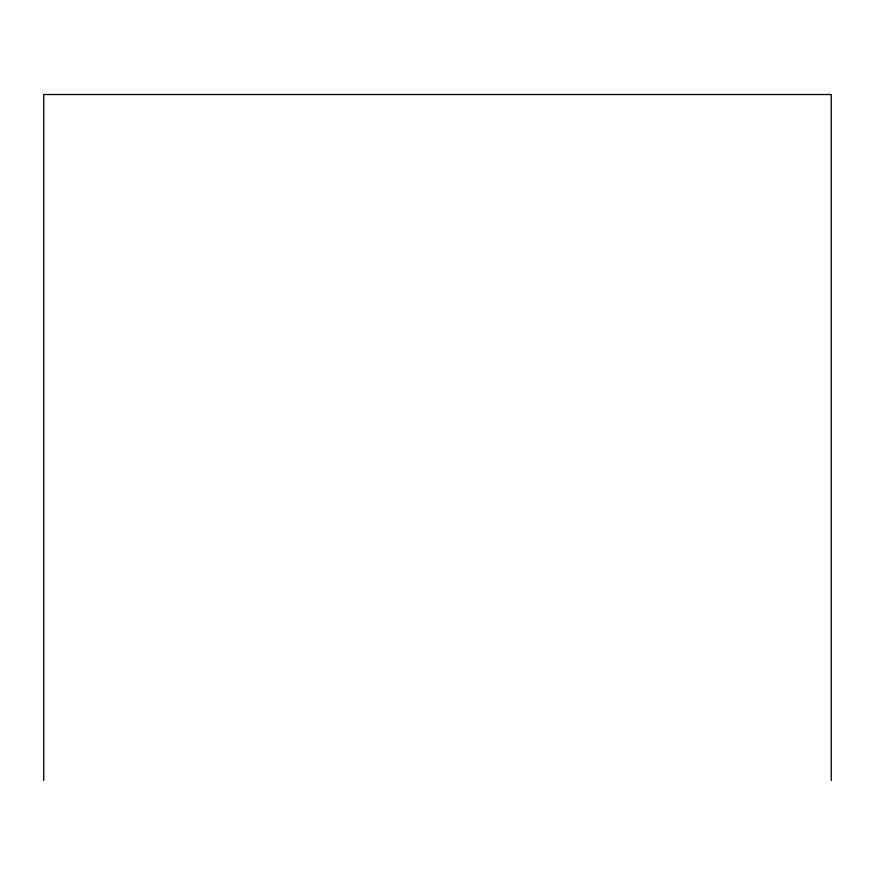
<?xml version="1.0" encoding="UTF-8"?>
<svg xmlns="http://www.w3.org/2000/svg" width="875" height="875" viewBox="0 0 875 875"><rect width="100%" height="100%" fill="white"/><g stroke="black" fill="none" stroke-linecap="round" stroke-linejoin="round"><path stroke-width="1.31" d="M831.25 780.478L831.25 94.522L43.75 94.522L43.75 780.478"/></g></svg>
